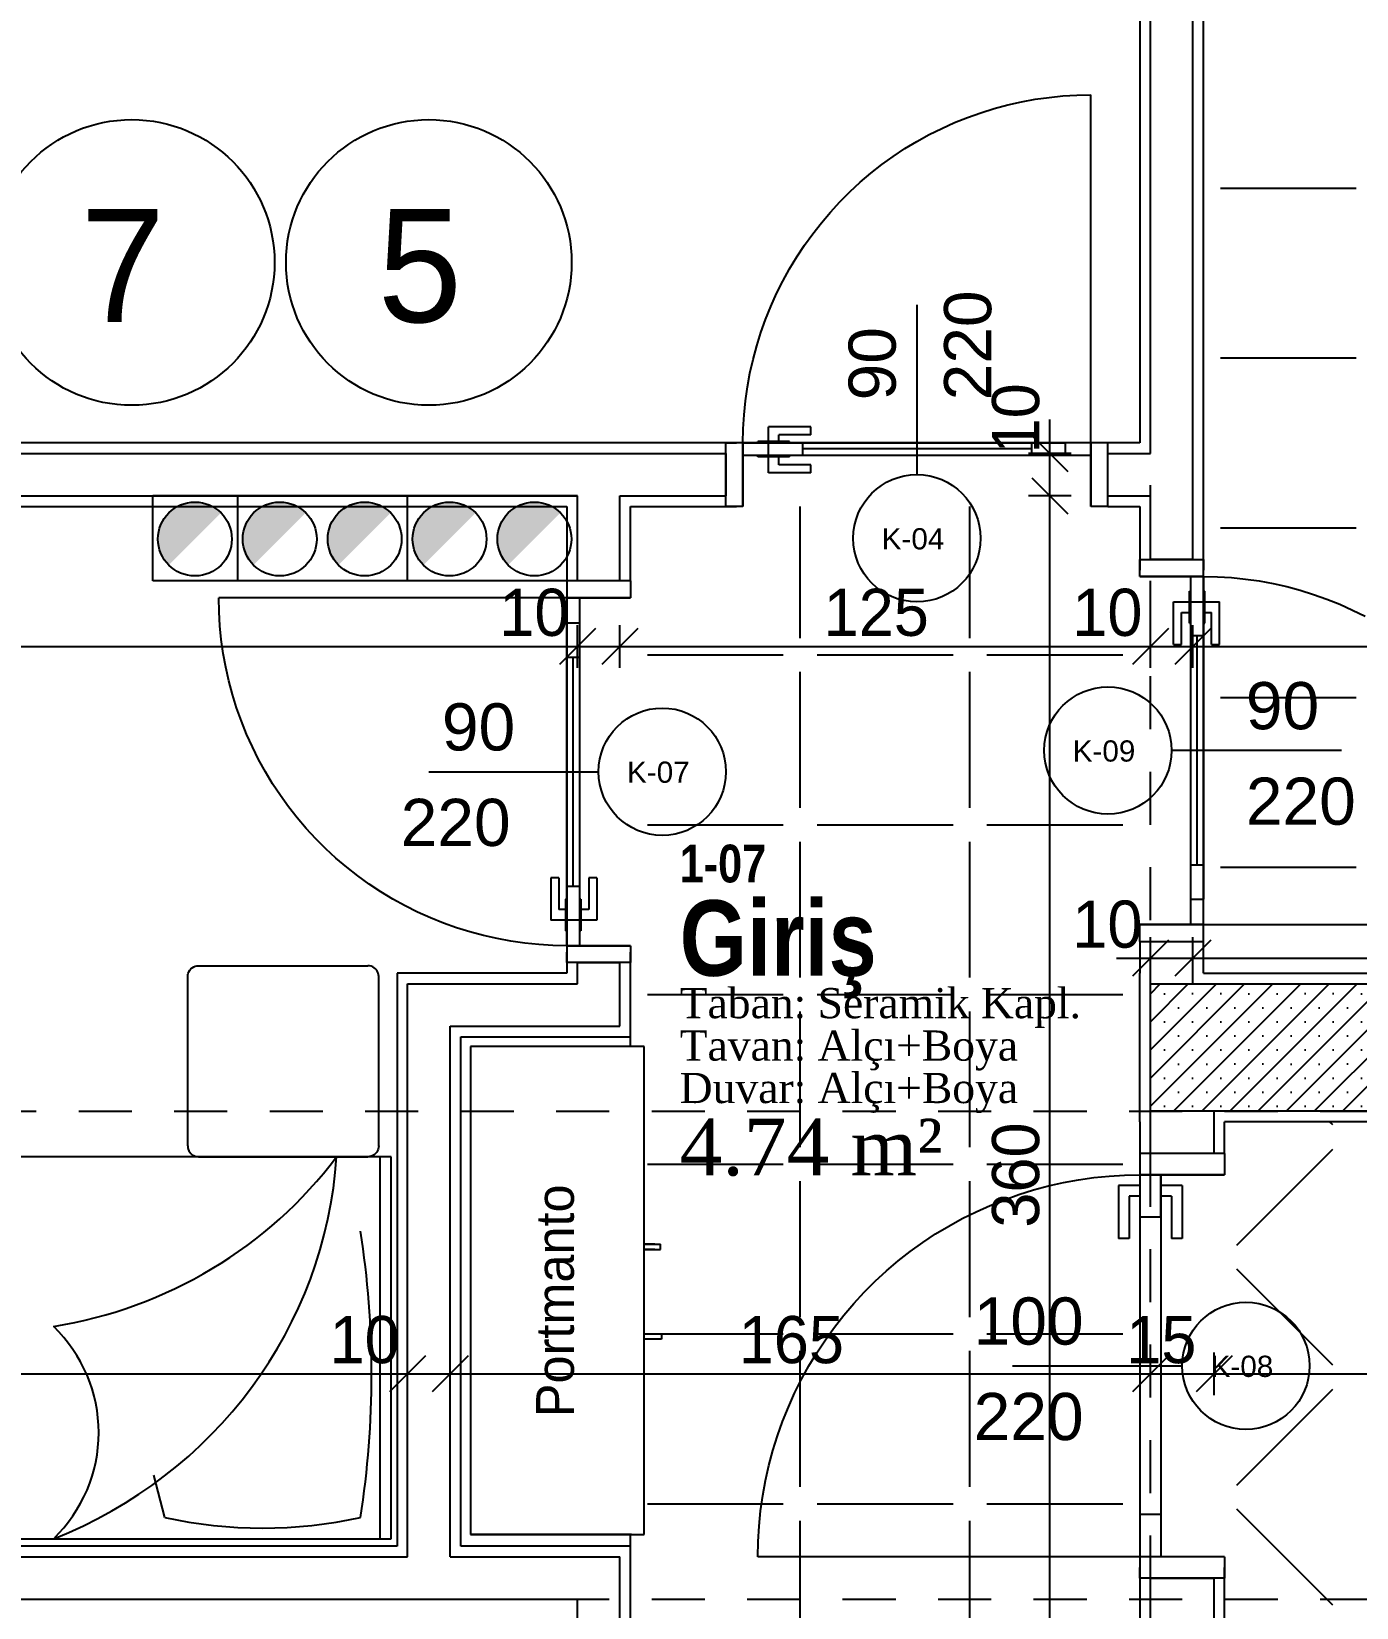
# Model space of a CAD drawing. Header units: metres. Extents: x -220 to 294, y -29 to 18.
# Drawn here: x -58.619 to -55.497, y 2.631 to 6.344 of the extents above; entities that cross this region are included whole.
import ezdxf

# ---------------------------------------------------------------- set-up
doc = ezdxf.new("R2010")
doc.units = ezdxf.units.M
doc.header["$MEASUREMENT"] = 0
doc.linetypes.add('HIDDEN2', pattern=[0.1875, 0.125, -0.0625])
for name, color, linetype in [('Aks', 7, 'Continuous'), ('Cember', 7, 'Continuous'), ('Duvar', 7, 'Continuous'), ('Kapi_Pencere', 7, 'Continuous'), ('Kolon', 7, 'Continuous'), ('Kutuphane', 7, 'Continuous'), ('Mahal', 7, 'Continuous'), ('Olculendirme', 7, 'Continuous'), ('Standart', 7, 'Continuous'), ('Tarama', 7, 'Continuous'), ('Yazi', 7, 'Continuous')]:
    doc.layers.add(name, color=color, linetype=linetype)
doc.styles.add('arial_1_18', font='arial.ttf', dxfattribs={"height": 0.2})
doc.styles.add('comic sans ms_1_18', font='comic.ttf', dxfattribs={"height": 0.2})
doc.styles.add('comic sans msbold_1_18', font='comicbd.ttf', dxfattribs={"height": 0.2})
doc.styles.add('swis721 cn btbold_1_18', font='swisscb.ttf', dxfattribs={"height": 0.2})
doc.styles.add('times new roman tur_1_18', font='times.ttf', dxfattribs={"height": 0.2})

msp = doc.modelspace()

# ---------------------------------------------------------------- hatches: boundary and pattern name
at = {"layer": 'Kolon', "linetype": 'Continuous', "lineweight": -3}
h = msp.add_hatch(dxfattribs=at)
h.set_pattern_fill('SACNCR', color=47, scale=0.5, style=0)
h.paths.add_polyline_path([(-55.983, 3.8), (-55.983, 4.1), (-55.383, 4.1), (-55.383, 3.8)])
at = {"layer": 'Standart', "linetype": 'Continuous', "lineweight": -3}
for points in [[(-58.1729, 5.2101), (-58.1794, 5.2161), (-58.1896, 5.2233), (-58.2004, 5.2283), (-58.2127, 5.2326), (-58.2259, 5.2349), (-58.2342, 5.2353), (-58.2409, 5.2351), (-58.251, 5.2336), (-58.2571, 5.2322), (-58.2631, 5.2304), (-58.2734, 5.226), (-58.2837, 5.2198), (-58.2933, 5.2122), (-58.2997, 5.2057), (-58.3051, 5.1988), (-58.309, 5.1925), (-58.3116, 5.1883), (-58.316, 5.178), (-58.3182, 5.1703), (-58.3196, 5.1645), (-58.3205, 5.1588), (-58.321, 5.153), (-58.3211, 5.1462), (-58.3206, 5.1375), (-58.319, 5.1289), (-58.316, 5.1185), (-58.3133, 5.1118), (-58.31, 5.1058), (-58.3068, 5.1006), (-58.3042, 5.0967), (-58.302, 5.0938), (-58.2991, 5.0905), (-58.296, 5.087)], [(-57.9729, 5.2101), (-57.9794, 5.2161), (-57.9896, 5.2233), (-58.0004, 5.2283), (-58.0127, 5.2326), (-58.0259, 5.2349), (-58.0342, 5.2353), (-58.0409, 5.2351), (-58.051, 5.2336), (-58.0571, 5.2322), (-58.0631, 5.2304), (-58.0734, 5.226), (-58.0837, 5.2198), (-58.0933, 5.2122), (-58.0997, 5.2057), (-58.1051, 5.1988), (-58.109, 5.1925), (-58.1116, 5.1883), (-58.116, 5.178), (-58.1182, 5.1703), (-58.1196, 5.1645), (-58.1205, 5.1588), (-58.121, 5.153), (-58.1211, 5.1462), (-58.1206, 5.1375), (-58.119, 5.1289), (-58.116, 5.1185), (-58.1133, 5.1118), (-58.11, 5.1058), (-58.1068, 5.1006), (-58.1042, 5.0967), (-58.102, 5.0938), (-58.0991, 5.0905), (-58.096, 5.087)], [(-57.7729, 5.2101), (-57.7794, 5.2161), (-57.7896, 5.2233), (-57.8004, 5.2283), (-57.8127, 5.2326), (-57.8259, 5.2349), (-57.8342, 5.2353), (-57.8409, 5.2351), (-57.851, 5.2336), (-57.8571, 5.2322), (-57.8631, 5.2304), (-57.8734, 5.226), (-57.8837, 5.2198), (-57.8933, 5.2122), (-57.8997, 5.2057), (-57.9051, 5.1988), (-57.909, 5.1925), (-57.9116, 5.1883), (-57.916, 5.178), (-57.9182, 5.1703), (-57.9196, 5.1645), (-57.9205, 5.1588), (-57.921, 5.153), (-57.9211, 5.1462), (-57.9206, 5.1375), (-57.919, 5.1289), (-57.916, 5.1185), (-57.9133, 5.1118), (-57.91, 5.1058), (-57.9068, 5.1006), (-57.9042, 5.0967), (-57.902, 5.0938), (-57.8991, 5.0905), (-57.896, 5.087)], [(-57.5729, 5.2101), (-57.5794, 5.2161), (-57.5896, 5.2233), (-57.6004, 5.2283), (-57.6127, 5.2326), (-57.6259, 5.2349), (-57.6342, 5.2353), (-57.6409, 5.2351), (-57.651, 5.2336), (-57.6571, 5.2322), (-57.6631, 5.2304), (-57.6734, 5.226), (-57.6837, 5.2198), (-57.6933, 5.2122), (-57.6997, 5.2057), (-57.7051, 5.1988), (-57.709, 5.1925), (-57.7116, 5.1883), (-57.716, 5.178), (-57.7182, 5.1703), (-57.7196, 5.1645), (-57.7205, 5.1588), (-57.721, 5.153), (-57.7211, 5.1462), (-57.7206, 5.1375), (-57.719, 5.1289), (-57.716, 5.1185), (-57.7133, 5.1118), (-57.71, 5.1058), (-57.7068, 5.1006), (-57.7042, 5.0967), (-57.702, 5.0938), (-57.6991, 5.0905), (-57.696, 5.087)], [(-57.3729, 5.2101), (-57.3794, 5.2161), (-57.3896, 5.2233), (-57.4004, 5.2283), (-57.4127, 5.2326), (-57.4259, 5.2349), (-57.4342, 5.2353), (-57.4409, 5.2351), (-57.451, 5.2336), (-57.4571, 5.2322), (-57.4631, 5.2304), (-57.4734, 5.226), (-57.4837, 5.2198), (-57.4933, 5.2122), (-57.4997, 5.2057), (-57.5051, 5.1988), (-57.509, 5.1925), (-57.5116, 5.1883), (-57.516, 5.178), (-57.5182, 5.1703), (-57.5196, 5.1645), (-57.5205, 5.1588), (-57.521, 5.153), (-57.5211, 5.1462), (-57.5206, 5.1375), (-57.519, 5.1289), (-57.516, 5.1185), (-57.5133, 5.1118), (-57.51, 5.1058), (-57.5068, 5.1006), (-57.5042, 5.0967), (-57.502, 5.0938), (-57.4991, 5.0905), (-57.496, 5.087)]]:
    msp.add_hatch(color=173, dxfattribs=at).paths.add_polyline_path(points)

# ---------------------------------------------------------------- linework, layer by layer
at = {"layer": 'Aks', "color": 248, "linetype": 'HIDDEN2', "lineweight": -3}
for points in [[(-55.983, -0.7), (-55.983, 9)], [(-61.883, 3.8), (-44.7342, 3.8)], [(-61.883, 2.65), (-44.7342, 2.65)]]:
    msp.add_lwpolyline(points, dxfattribs=at)
at = {"layer": 'Cember', "color": 237, "linetype": 'Continuous', "lineweight": -3}
for centre in [(-58.383, 5.8), (-57.683, 5.8)]:
    msp.add_circle(centre, 0.3365, dxfattribs=at)
at = {"layer": 'Duvar', "color": 187, "linetype": 'Continuous', "lineweight": -3}
for points in [[(-56.008, 7.6), (-56.008, 5.375)], [(-55.858, 5.25), (-55.858, 7.425)], [(-57.333, 5.375), (-61.708, 5.375)], [(-56.983, 5.375), (-57.333, 5.375)], [(-56.983, 5.375), (-56.958, 5.375)], [(-56.083, 5.375), (-56.108, 5.375)], [(-56.008, 5.375), (-56.083, 5.375)], [(-55.858, 5.1), (-55.858, 5.25)], [(-61.708, 5.225), (-57.358, 5.225)], [(-57.358, 5.225), (-57.358, 5.05)], [(-57.208, 5.05), (-57.208, 5.225)], [(-57.208, 5.225), (-56.983, 5.225)], [(-56.983, 5.225), (-56.958, 5.225)], [(-56.083, 5.225), (-56.108, 5.225)], [(-56.083, 5.225), (-56.008, 5.225)], [(-56.008, 5.225), (-56.008, 5.1)], [(-56.008, 5.1), (-56.008, 5.075)], [(-55.858, 5.1), (-55.858, 5.075)], [(-57.358, 5.05), (-57.358, 5.025)], [(-57.208, 5.05), (-57.208, 5.025)], [(-56.008, 4.2), (-56.008, 4.225)], [(-56.008, 4.2), (-56.008, 4.1251)], [(-55.858, 4.2), (-55.858, 4.225)], [(-55.858, 4.1251), (-55.858, 4.2)], [(-57.358, 4.15), (-57.358, 4.175)], [(-57.208, 4.15), (-57.208, 4.175)], [(-57.358, 4.125), (-57.758, 4.125)], [(-57.758, 4.125), (-57.758, 2.775)], [(-57.358, 4.15), (-57.358, 4.125)], [(-57.208, 3.975), (-57.208, 4.15)], [(-57.608, 3.975), (-57.208, 3.975)], [(-57.608, 2.775), (-57.608, 3.975)], [(-56.008, 3.7749), (-56.008, 3.7)], [(-55.808, 3.7), (-55.808, 3.7749)], [(-56.008, 3.7), (-56.008, 3.675)], [(-55.808, 3.7), (-55.808, 3.675)], [(-57.758, 2.775), (-59.7579, 2.775)], [(-57.208, 2.775), (-57.608, 2.775)], [(-57.208, 2.6), (-57.208, 2.775)], [(-56.008, 2.7), (-56.008, 2.725)], [(-55.808, 2.7), (-55.808, 2.725)], [(-56.008, 2.7), (-56.008, 1.675)], [(-55.808, 2.3), (-55.808, 2.7)]]:
    msp.add_lwpolyline(points, dxfattribs=at)
at = {"layer": 'Duvar', "color": 166, "linetype": 'Continuous', "lineweight": -3}
for points in [[(-55.983, 5.35), (-55.983, 7.6)], [(-55.883, 5.25), (-55.883, 7.45)], [(-61.733, 5.35), (-57.333, 5.35)], [(-57.333, 5.35), (-56.983, 5.35)], [(-56.983, 5.35), (-56.983, 5.25)], [(-56.083, 5.35), (-55.983, 5.35)], [(-56.083, 5.25), (-56.083, 5.35)], [(-61.733, 5.25), (-57.333, 5.25)], [(-57.333, 5.05), (-57.333, 5.25)], [(-57.233, 5.05), (-57.233, 5.25)], [(-57.233, 5.25), (-56.983, 5.25)], [(-56.083, 5.25), (-55.983, 5.25)], [(-55.983, 5.1), (-55.983, 5.25)], [(-55.883, 5.1), (-55.883, 5.25)], [(-55.883, 5.1), (-55.983, 5.1)], [(-57.233, 5.05), (-57.333, 5.05)], [(-55.983, 4.1), (-55.983, 4.2)], [(-55.983, 4.2), (-55.883, 4.2)], [(-55.883, 4.1), (-55.883, 4.2)], [(-57.333, 4.1), (-57.333, 4.15)], [(-57.333, 4.15), (-57.233, 4.15)], [(-57.233, 4), (-57.233, 4.15)], [(-57.733, 4.1), (-57.333, 4.1)], [(-57.733, 2.75), (-57.733, 4.1)], [(-57.633, 4), (-57.233, 4)], [(-57.633, 2.75), (-57.633, 4)], [(-55.983, 3.7), (-55.983, 3.8)], [(-55.833, 3.7), (-55.833, 3.8)], [(-55.833, 3.7), (-55.983, 3.7)], [(-59.783, 2.75), (-57.733, 2.75)], [(-57.633, 2.75), (-57.233, 2.75)], [(-57.233, 2.6), (-57.233, 2.75)], [(-55.983, 1.65), (-55.983, 2.7)], [(-55.983, 2.7), (-55.833, 2.7)], [(-55.833, 2.3), (-55.833, 2.7)], [(-59.783, 2.65), (-57.733, 2.65)], [(-57.733, 2.65), (-57.333, 2.65)], [(-57.333, 2.6), (-57.333, 2.65)]]:
    msp.add_lwpolyline(points, dxfattribs=at)
at = {"layer": 'Kapi_Pencere', "color": 98, "linetype": 'Continuous', "lineweight": -3}
for points in [[(-56.3511, 6.1626), (-56.3192, 6.1712)], [(-56.3192, 6.1712), (-56.287, 6.1784)], [(-56.287, 6.1784), (-56.2545, 6.1844)], [(-56.2545, 6.1844), (-56.2218, 6.189)], [(-56.2218, 6.189), (-56.189, 6.1923)], [(-56.189, 6.1923), (-56.156, 6.1943)], [(-56.156, 6.1943), (-56.123, 6.195)], [(-56.123, 5.375), (-56.123, 6.195)], [(-56.4745, 6.1158), (-56.4444, 6.1294)], [(-56.4444, 6.1294), (-56.4138, 6.1417)], [(-56.4138, 6.1417), (-56.3827, 6.1528)], [(-56.3827, 6.1528), (-56.3511, 6.1626)], [(-56.533, 6.0851), (-56.5041, 6.1011)], [(-56.5041, 6.1011), (-56.4745, 6.1158)], [(-56.5888, 6.0498), (-56.5613, 6.0681)], [(-56.5613, 6.0681), (-56.533, 6.0851)], [(-56.6416, 6.0102), (-56.6156, 6.0305)], [(-56.6156, 6.0305), (-56.5888, 6.0498)], [(-56.691, 5.9664), (-56.6668, 5.9888)], [(-56.6668, 5.9888), (-56.6416, 6.0102)], [(-56.7368, 5.9188), (-56.7144, 5.943)], [(-56.7144, 5.943), (-56.691, 5.9664)], [(-56.7582, 5.8936), (-56.7368, 5.9188)], [(-56.7978, 5.8408), (-56.7785, 5.8676)], [(-56.7785, 5.8676), (-56.7582, 5.8936)], [(-56.8161, 5.8133), (-56.7978, 5.8408)], [(-56.8331, 5.785), (-56.8161, 5.8133)], [(-56.8638, 5.7265), (-56.8491, 5.7561)], [(-56.8491, 5.7561), (-56.8331, 5.785)], [(-56.8774, 5.6964), (-56.8638, 5.7265)], [(-56.8897, 5.6658), (-56.8774, 5.6964)], [(-56.533, 5.7), (-56.533, 5.3)], [(-56.9008, 5.6347), (-56.8897, 5.6658)], [(-56.9106, 5.6031), (-56.9008, 5.6347)], [(-56.9264, 5.539), (-56.9192, 5.5712)], [(-56.9192, 5.5712), (-56.9106, 5.6031)], [(-56.9324, 5.5065), (-56.9264, 5.539)], [(-56.937, 5.4738), (-56.9324, 5.5065)], [(-56.9403, 5.441), (-56.937, 5.4738)], [(-56.9423, 5.408), (-56.9403, 5.441)], [(-56.943, 5.375), (-56.9423, 5.408)], [(-56.883, 5.3782), (-56.883, 5.4125)], [(-56.783, 5.4125), (-56.883, 5.4125)], [(-56.783, 5.3938), (-56.858, 5.3938)], [(-56.858, 5.3782), (-56.858, 5.3938)], [(-56.783, 5.3938), (-56.783, 5.4125)], [(-56.983, 5.225), (-56.983, 5.375)], [(-56.943, 5.375), (-56.983, 5.375)], [(-56.943, 5.345), (-56.943, 5.375)], [(-56.908, 5.375), (-56.943, 5.375)], [(-56.943, 5.375), (-56.943, 5.225)], [(-56.943, 5.375), (-56.883, 5.375)], [(-56.8893, 5.3782), (-56.908, 5.3782)], [(-56.908, 5.375), (-56.908, 5.3782)], [(-56.8893, 5.375), (-56.908, 5.375)], [(-56.883, 5.3782), (-56.8893, 5.3782)], [(-56.8893, 5.375), (-56.8893, 5.3782)], [(-56.883, 5.375), (-56.8893, 5.375)], [(-56.8768, 5.3782), (-56.883, 5.3782)], [(-56.883, 5.3782), (-56.883, 5.3782)], [(-56.8768, 5.375), (-56.883, 5.375)], [(-56.883, 5.375), (-56.883, 5.375)], [(-56.883, 5.345), (-56.883, 5.375)], [(-56.883, 5.375), (-56.183, 5.375)], [(-56.8642, 5.3782), (-56.8768, 5.3782)], [(-56.8642, 5.375), (-56.8768, 5.375)], [(-56.858, 5.3782), (-56.8642, 5.3782)], [(-56.858, 5.375), (-56.8642, 5.375)], [(-56.8517, 5.3782), (-56.858, 5.3782)], [(-56.858, 5.3782), (-56.858, 5.3782)], [(-56.8517, 5.375), (-56.858, 5.375)], [(-56.858, 5.375), (-56.858, 5.375)], [(-56.8517, 5.375), (-56.8517, 5.3782)], [(-56.833, 5.3782), (-56.8517, 5.3782)], [(-56.833, 5.375), (-56.8517, 5.375)], [(-56.833, 5.375), (-56.833, 5.3782)], [(-56.803, 5.375), (-56.833, 5.375)], [(-56.263, 5.375), (-56.803, 5.375)], [(-56.803, 5.375), (-56.803, 5.345)], [(-56.263, 5.3605), (-56.803, 5.3605)], [(-56.183, 5.375), (-56.263, 5.375)], [(-56.263, 5.375), (-56.263, 5.345)], [(-56.123, 5.375), (-56.183, 5.375)], [(-56.183, 5.345), (-56.183, 5.375)], [(-56.083, 5.375), (-56.123, 5.375)], [(-56.123, 5.345), (-56.123, 5.375)], [(-56.123, 5.375), (-56.123, 5.225)], [(-56.083, 5.225), (-56.083, 5.375)], [(-56.943, 5.225), (-56.943, 5.345)], [(-56.908, 5.345), (-56.943, 5.345)], [(-56.883, 5.345), (-56.943, 5.345)], [(-56.908, 5.3418), (-56.908, 5.345)], [(-56.8893, 5.345), (-56.908, 5.345)], [(-56.8893, 5.3418), (-56.908, 5.3418)], [(-56.8893, 5.3418), (-56.8893, 5.345)], [(-56.883, 5.345), (-56.8893, 5.345)], [(-56.883, 5.3418), (-56.8893, 5.3418)], [(-56.8768, 5.345), (-56.883, 5.345)], [(-56.883, 5.345), (-56.883, 5.345)], [(-56.883, 5.3043), (-56.883, 5.3418)], [(-56.8768, 5.3418), (-56.883, 5.3418)], [(-56.883, 5.3418), (-56.883, 5.3418)], [(-56.8642, 5.345), (-56.8768, 5.345)], [(-56.8642, 5.3418), (-56.8768, 5.3418)], [(-56.858, 5.345), (-56.8642, 5.345)], [(-56.858, 5.3418), (-56.8642, 5.3418)], [(-56.8517, 5.345), (-56.858, 5.345)], [(-56.858, 5.323), (-56.858, 5.3418)], [(-56.8517, 5.3418), (-56.858, 5.3418)], [(-56.858, 5.3418), (-56.858, 5.3418)], [(-56.783, 5.323), (-56.858, 5.323)], [(-56.8517, 5.3418), (-56.8517, 5.345)], [(-56.833, 5.345), (-56.8517, 5.345)], [(-56.833, 5.3418), (-56.8517, 5.3418)], [(-56.833, 5.3418), (-56.833, 5.345)], [(-56.803, 5.345), (-56.833, 5.345)], [(-56.263, 5.345), (-56.803, 5.345)], [(-56.783, 5.3043), (-56.783, 5.323)], [(-56.183, 5.345), (-56.263, 5.345)], [(-56.123, 5.345), (-56.183, 5.345)], [(-56.123, 5.225), (-56.123, 5.345)], [(-56.783, 5.3043), (-56.883, 5.3043)], [(-56.943, 5.225), (-56.983, 5.225)], [(-56.083, 5.225), (-56.123, 5.225)], [(-56.008, 5.1), (-55.858, 5.1)], [(-56.008, 5.06), (-56.008, 5.1)], [(-55.858, 5.06), (-55.858, 5.1)], [(-56.008, 5.06), (-55.888, 5.06)], [(-55.858, 5.06), (-56.008, 5.06)], [(-55.888, 5.06), (-55.858, 5.06)], [(-55.888, 5.025), (-55.888, 5.06)], [(-55.888, 5), (-55.888, 5.06)], [(-55.858, 5.025), (-55.858, 5.06)], [(-55.858, 5.06), (-55.858, 5)], [(-55.858, 5.06), (-55.825, 5.0593)], [(-55.825, 5.0593), (-55.792, 5.0573)], [(-55.792, 5.0573), (-55.7592, 5.054)], [(-55.7592, 5.054), (-55.7265, 5.0494)], [(-57.208, 5.05), (-57.358, 5.05)], [(-57.358, 5.05), (-57.358, 5.01)], [(-57.208, 5.05), (-57.208, 5.01)], [(-55.8912, 5.0063), (-55.8912, 5.025)], [(-55.8912, 5.025), (-55.888, 5.025)], [(-55.888, 5.0063), (-55.888, 5.025)], [(-55.858, 5.025), (-55.8547, 5.025)], [(-55.858, 5.0063), (-55.858, 5.025)], [(-55.8547, 5.0063), (-55.8547, 5.025)], [(-55.7265, 5.0494), (-55.694, 5.0434)], [(-55.694, 5.0434), (-55.6618, 5.0362)], [(-55.6618, 5.0362), (-55.6299, 5.0276)], [(-55.6299, 5.0276), (-55.5983, 5.0178)], [(-55.5983, 5.0178), (-55.5672, 5.0067)], [(-58.1773, 4.977), (-58.178, 5.01)], [(-57.358, 5.01), (-58.178, 5.01)], [(-58.1753, 4.944), (-58.1773, 4.977)], [(-57.328, 5.01), (-57.358, 5.01)], [(-57.358, 5.01), (-57.358, 4.95)], [(-57.358, 5.01), (-57.208, 5.01)], [(-57.208, 5.01), (-57.328, 5.01)], [(-57.328, 5.01), (-57.328, 4.95)], [(-55.9287, 5), (-55.8912, 5)], [(-55.9287, 4.9), (-55.9287, 5)], [(-55.8912, 5), (-55.8912, 5.0063)], [(-55.8912, 5.0063), (-55.888, 5.0063)], [(-55.8912, 4.9938), (-55.8912, 5)], [(-55.8912, 5), (-55.8912, 5)], [(-55.8912, 4.9812), (-55.8912, 4.9938)], [(-55.8912, 4.975), (-55.8912, 4.9812)], [(-55.888, 5), (-55.888, 5.0063)], [(-55.888, 4.9938), (-55.888, 5)], [(-55.888, 5), (-55.888, 5)], [(-55.888, 5), (-55.858, 5)], [(-55.888, 4.9812), (-55.888, 4.9938)], [(-55.888, 4.975), (-55.888, 4.9812)], [(-55.858, 5.0063), (-55.8547, 5.0063)], [(-55.858, 5), (-55.858, 5.0063)], [(-55.858, 4.9938), (-55.858, 5)], [(-55.858, 5), (-55.858, 5)], [(-55.858, 5), (-55.858, 4.3)], [(-55.858, 4.9812), (-55.858, 4.9938)], [(-55.858, 4.975), (-55.858, 4.9812)], [(-55.8547, 5), (-55.8547, 5.0063)], [(-55.8547, 4.9938), (-55.8547, 5)], [(-55.8547, 5), (-55.8547, 5)], [(-55.8547, 5), (-55.8205, 5)], [(-55.8547, 4.9812), (-55.8547, 4.9938)], [(-55.8547, 4.975), (-55.8547, 4.9812)], [(-55.8205, 4.9), (-55.8205, 5)], [(-55.5672, 5.0067), (-55.5366, 4.9944)], [(-55.5366, 4.9944), (-55.5065, 4.9808)], [(-55.5065, 4.9808), (-55.4769, 4.9661)], [(-58.172, 4.9112), (-58.1753, 4.944)], [(-57.358, 4.95), (-57.358, 4.87)], [(-57.328, 4.95), (-57.358, 4.95)], [(-57.358, 4.25), (-57.358, 4.95)], [(-57.328, 4.95), (-57.328, 4.87)], [(-55.91, 4.9), (-55.91, 4.975)], [(-55.91, 4.975), (-55.8912, 4.975)], [(-55.8912, 4.9687), (-55.8912, 4.975)], [(-55.8912, 4.975), (-55.8912, 4.975)], [(-55.8912, 4.9687), (-55.888, 4.9687)], [(-55.8912, 4.95), (-55.8912, 4.9687)], [(-55.8912, 4.95), (-55.888, 4.95)], [(-55.888, 4.9687), (-55.888, 4.975)], [(-55.888, 4.95), (-55.888, 4.9687)], [(-55.888, 4.92), (-55.888, 4.95)], [(-55.858, 4.9687), (-55.858, 4.975)], [(-55.858, 4.975), (-55.858, 4.975)], [(-55.858, 4.9687), (-55.8547, 4.9687)], [(-55.858, 4.95), (-55.858, 4.9687)], [(-55.858, 4.95), (-55.8547, 4.95)], [(-55.858, 4.92), (-55.858, 4.95)], [(-55.8547, 4.9687), (-55.8547, 4.975)], [(-55.8547, 4.975), (-55.8547, 4.975)], [(-55.8547, 4.975), (-55.8392, 4.975)], [(-55.8547, 4.95), (-55.8547, 4.9687)], [(-55.8392, 4.9), (-55.8392, 4.975)], [(-58.1674, 4.8785), (-58.172, 4.9112)], [(-55.888, 4.38), (-55.888, 4.92)], [(-55.858, 4.92), (-55.888, 4.92)], [(-55.8725, 4.38), (-55.8725, 4.92)], [(-55.858, 4.38), (-55.858, 4.92)], [(-58.1614, 4.846), (-58.1674, 4.8785)], [(-57.358, 4.87), (-57.358, 4.33)], [(-57.358, 4.87), (-57.328, 4.87)], [(-57.3435, 4.87), (-57.3435, 4.33)], [(-57.328, 4.87), (-57.328, 4.33)], [(-55.9287, 4.9), (-55.91, 4.9)], [(-55.8392, 4.9), (-55.8205, 4.9)], [(-58.1542, 4.8138), (-58.1614, 4.846)], [(-58.1456, 4.7819), (-58.1542, 4.8138)], [(-58.1358, 4.7503), (-58.1456, 4.7819)], [(-58.1247, 4.7192), (-58.1358, 4.7503)], [(-58.1124, 4.6886), (-58.1247, 4.7192)], [(-58.0988, 4.6585), (-58.1124, 4.6886)], [(-58.0841, 4.6289), (-58.0988, 4.6585)], [(-55.533, 4.65), (-55.933, 4.65)], [(-58.0681, 4.6), (-58.0841, 4.6289)], [(-58.0511, 4.5717), (-58.0681, 4.6)], [(-58.0328, 4.5442), (-58.0511, 4.5717)], [(-57.683, 4.6), (-57.283, 4.6)], [(-58.0135, 4.5174), (-58.0328, 4.5442)], [(-57.9932, 4.4914), (-58.0135, 4.5174)], [(-57.9718, 4.4662), (-57.9932, 4.4914)], [(-57.9494, 4.442), (-57.9718, 4.4662)], [(-57.926, 4.4186), (-57.9494, 4.442)], [(-57.9018, 4.3962), (-57.926, 4.4186)], [(-57.8766, 4.3748), (-57.9018, 4.3962)], [(-57.8506, 4.3545), (-57.8766, 4.3748)], [(-57.8238, 4.3352), (-57.8506, 4.3545)], [(-57.3955, 4.35), (-57.3955, 4.25)], [(-57.3767, 4.35), (-57.3955, 4.35)], [(-57.3767, 4.35), (-57.3767, 4.275)], [(-57.2872, 4.35), (-57.306, 4.35)], [(-57.306, 4.35), (-57.306, 4.275)], [(-57.2872, 4.35), (-57.2872, 4.25)], [(-55.858, 4.38), (-55.888, 4.38)], [(-55.888, 4.3), (-55.888, 4.38)], [(-55.858, 4.3), (-55.858, 4.38)], [(-57.7963, 4.3169), (-57.8238, 4.3352)], [(-57.768, 4.2999), (-57.7963, 4.3169)], [(-57.358, 4.33), (-57.358, 4.3)], [(-57.358, 4.33), (-57.328, 4.33)], [(-57.328, 4.33), (-57.328, 4.3)], [(-57.7391, 4.2839), (-57.768, 4.2999)], [(-57.7095, 4.2692), (-57.7391, 4.2839)], [(-57.3612, 4.275), (-57.3767, 4.275)], [(-57.3612, 4.3), (-57.3612, 4.2813)], [(-57.358, 4.3), (-57.3612, 4.3)], [(-57.3612, 4.2813), (-57.3612, 4.275)], [(-57.358, 4.2813), (-57.3612, 4.2813)], [(-57.3612, 4.275), (-57.3612, 4.275)], [(-57.3612, 4.275), (-57.3612, 4.2688)], [(-57.358, 4.3), (-57.358, 4.2813)], [(-57.358, 4.2813), (-57.358, 4.275)], [(-57.358, 4.275), (-57.358, 4.275)], [(-57.358, 4.275), (-57.358, 4.2688)], [(-57.3247, 4.3), (-57.328, 4.3)], [(-57.328, 4.3), (-57.328, 4.2813)], [(-57.328, 4.2813), (-57.328, 4.275)], [(-57.3247, 4.2813), (-57.328, 4.2813)], [(-57.328, 4.275), (-57.328, 4.2688)], [(-57.3247, 4.3), (-57.3247, 4.2813)], [(-57.3247, 4.2813), (-57.3247, 4.275)], [(-57.306, 4.275), (-57.3247, 4.275)], [(-57.3247, 4.275), (-57.3247, 4.2688)], [(-57.3247, 4.275), (-57.3247, 4.275)], [(-55.888, 4.24), (-55.888, 4.3)], [(-55.888, 4.3), (-55.858, 4.3)], [(-55.858, 4.24), (-55.858, 4.3)], [(-57.6794, 4.2556), (-57.7095, 4.2692)], [(-57.6488, 4.2433), (-57.6794, 4.2556)], [(-57.6177, 4.2322), (-57.6488, 4.2433)], [(-57.3612, 4.25), (-57.3955, 4.25)], [(-57.3612, 4.2688), (-57.3612, 4.2562)], [(-57.3612, 4.2562), (-57.3612, 4.25)], [(-57.3612, 4.25), (-57.3612, 4.25)], [(-57.3612, 4.25), (-57.3612, 4.2437)], [(-57.358, 4.2437), (-57.3612, 4.2437)], [(-57.3612, 4.2437), (-57.3612, 4.225)], [(-57.358, 4.2688), (-57.358, 4.2562)], [(-57.358, 4.2562), (-57.358, 4.25)], [(-57.358, 4.25), (-57.358, 4.25)], [(-57.358, 4.25), (-57.358, 4.2437)], [(-57.328, 4.25), (-57.358, 4.25)], [(-57.358, 4.19), (-57.358, 4.25)], [(-57.358, 4.2437), (-57.358, 4.225)], [(-57.328, 4.2688), (-57.328, 4.2562)], [(-57.328, 4.2562), (-57.328, 4.25)], [(-57.328, 4.25), (-57.328, 4.25)], [(-57.328, 4.25), (-57.328, 4.2437)], [(-57.328, 4.25), (-57.328, 4.19)], [(-57.3247, 4.2437), (-57.328, 4.2437)], [(-57.328, 4.2437), (-57.328, 4.225)], [(-57.3247, 4.2688), (-57.3247, 4.2562)], [(-57.3247, 4.2562), (-57.3247, 4.25)], [(-57.2872, 4.25), (-57.3247, 4.25)], [(-57.3247, 4.25), (-57.3247, 4.25)], [(-57.3247, 4.25), (-57.3247, 4.2437)], [(-57.3247, 4.2437), (-57.3247, 4.225)], [(-56.008, 4.24), (-55.888, 4.24)], [(-56.008, 4.2), (-56.008, 4.24)], [(-55.858, 4.24), (-56.008, 4.24)], [(-55.888, 4.24), (-55.858, 4.24)], [(-55.858, 4.2), (-55.858, 4.24)], [(-55.858, 4.24), (-55.038, 4.24)], [(-57.5861, 4.2224), (-57.6177, 4.2322)], [(-57.5542, 4.2138), (-57.5861, 4.2224)], [(-57.522, 4.2066), (-57.5542, 4.2138)], [(-57.4895, 4.2006), (-57.522, 4.2066)], [(-57.4568, 4.196), (-57.4895, 4.2006)], [(-57.358, 4.225), (-57.3612, 4.225)], [(-57.358, 4.225), (-57.358, 4.19)], [(-57.3247, 4.225), (-57.328, 4.225)], [(-57.328, 4.225), (-57.328, 4.19)], [(-56.008, 4.2), (-55.858, 4.2)], [(-57.424, 4.1927), (-57.4568, 4.196)], [(-57.391, 4.1907), (-57.424, 4.1927)], [(-57.358, 4.19), (-57.391, 4.1907)], [(-57.358, 4.19), (-57.358, 4.15)], [(-57.328, 4.19), (-57.358, 4.19)], [(-57.358, 4.19), (-57.208, 4.19)], [(-57.208, 4.19), (-57.328, 4.19)], [(-57.208, 4.19), (-57.208, 4.15)], [(-57.208, 4.15), (-57.358, 4.15)], [(-56.008, 3.7), (-56.008, 3.65)], [(-55.808, 3.7), (-56.008, 3.7)], [(-55.808, 3.7), (-55.808, 3.65)], [(-56.1524, 3.6383), (-56.1165, 3.6434)], [(-56.1165, 3.6434), (-56.0804, 3.6471)], [(-56.0804, 3.6471), (-56.0442, 3.6493)], [(-56.0442, 3.6493), (-56.008, 3.65)], [(-55.958, 3.65), (-56.008, 3.65)], [(-56.008, 3.65), (-56.008, 3.625)], [(-56.008, 3.65), (-55.808, 3.65)], [(-56.008, 3.65), (-56.008, 3.55)], [(-55.808, 3.65), (-55.958, 3.65)], [(-55.958, 3.65), (-55.958, 3.625)], [(-55.958, 3.55), (-55.958, 3.65)], [(-56.3271, 3.5915), (-56.293, 3.6037)], [(-56.293, 3.6037), (-56.2584, 3.6145)], [(-56.2584, 3.6145), (-56.2234, 3.6238)], [(-56.2234, 3.6238), (-56.188, 3.6318)], [(-56.188, 3.6318), (-56.1524, 3.6383)], [(-56.058, 3.625), (-56.058, 3.6)], [(-56.033, 3.625), (-56.058, 3.625)], [(-56.008, 3.625), (-56.033, 3.625)], [(-56.008, 3.625), (-56.008, 3.6)], [(-55.958, 3.625), (-55.958, 3.6)], [(-55.933, 3.625), (-55.958, 3.625)], [(-55.908, 3.625), (-55.933, 3.625)], [(-55.908, 3.625), (-55.908, 3.6)], [(-56.3938, 3.5631), (-56.3608, 3.578)], [(-56.3608, 3.578), (-56.3271, 3.5915)], [(-56.058, 3.6), (-56.058, 3.5)], [(-56.008, 3.6), (-56.033, 3.6)], [(-56.033, 3.6), (-56.033, 3.5)], [(-56.008, 3.6), (-56.008, 3.55)], [(-55.958, 3.6), (-55.958, 3.55)], [(-55.933, 3.6), (-55.958, 3.6)], [(-55.933, 3.6), (-55.933, 3.5)], [(-55.908, 3.6), (-55.908, 3.5)], [(-56.489, 3.5107), (-56.458, 3.5294)], [(-56.458, 3.5294), (-56.4262, 3.5469)], [(-56.4262, 3.5469), (-56.3938, 3.5631)], [(-56.008, 3.55), (-56.008, 2.85)], [(-55.958, 3.55), (-56.008, 3.55)], [(-55.958, 3.55), (-55.958, 2.85)], [(-56.5193, 3.4907), (-56.489, 3.5107)], [(-56.033, 3.5), (-56.058, 3.5)], [(-55.908, 3.5), (-55.933, 3.5)], [(-56.5772, 3.4471), (-56.5487, 3.4695)], [(-56.5487, 3.4695), (-56.5193, 3.4907)], [(-56.6314, 3.3991), (-56.6048, 3.4237)], [(-56.6048, 3.4237), (-56.5772, 3.4471)], [(-56.6571, 3.3735), (-56.6314, 3.3991)], [(-56.7051, 3.3192), (-56.6817, 3.3468)], [(-56.6817, 3.3468), (-56.6571, 3.3735)], [(-56.7275, 3.2907), (-56.7051, 3.3192)], [(-56.7487, 3.2613), (-56.7275, 3.2907)], [(-56.7874, 3.2), (-56.7687, 3.231)], [(-56.7687, 3.231), (-56.7487, 3.2613)], [(-56.8049, 3.1683), (-56.7874, 3.2)], [(-56.308, 3.2), (-55.908, 3.2)], [(-56.8211, 3.1358), (-56.8049, 3.1683)], [(-56.836, 3.1028), (-56.8211, 3.1358)], [(-56.8495, 3.0691), (-56.836, 3.1028)], [(-56.8617, 3.035), (-56.8495, 3.0691)], [(-56.8725, 3.0004), (-56.8617, 3.035)], [(-56.8818, 2.9654), (-56.8725, 3.0004)], [(-56.8898, 2.93), (-56.8818, 2.9654)], [(-56.8963, 2.8944), (-56.8898, 2.93)], [(-56.9014, 2.8585), (-56.8963, 2.8944)], [(-56.9073, 2.7862), (-56.9051, 2.8224)], [(-56.9051, 2.8224), (-56.9014, 2.8585)], [(-56.008, 2.85), (-56.008, 2.75)], [(-55.958, 2.85), (-56.008, 2.85)], [(-55.958, 2.85), (-55.958, 2.75)], [(-56.908, 2.75), (-56.9073, 2.7862)], [(-56.008, 2.75), (-56.908, 2.75)], [(-56.008, 2.75), (-56.008, 2.7)], [(-55.958, 2.75), (-56.008, 2.75)], [(-55.808, 2.75), (-56.008, 2.75)], [(-55.808, 2.75), (-55.958, 2.75)], [(-55.808, 2.75), (-55.808, 2.7)], [(-55.808, 2.7), (-56.008, 2.7)]]:
    msp.add_lwpolyline(points, dxfattribs=at)
for centre in [(-56.533, 5.15), (-56.083, 4.65), (-57.133, 4.6), (-55.758, 3.2)]:
    msp.add_circle(centre, 0.15, dxfattribs=at)
at = {"layer": 'Kolon', "color": 187, "linetype": 'Continuous', "lineweight": -3}
for points in [[(-56.0081, 3.7749), (-56.0081, 4.1251)], [(-56.0081, 4.1251), (-56.008, 4.1251)], [(-55.858, 4.1251), (-55.3579, 4.1251)], [(-56.008, 3.7749), (-56.0081, 3.7749)], [(-55.3579, 3.7749), (-55.808, 3.7749)]]:
    msp.add_lwpolyline(points, dxfattribs=at)
at = {"layer": 'Kolon', "color": 177, "linetype": 'Continuous', "lineweight": -3}
for points in [[(-55.983, 3.8), (-55.983, 4.1)], [(-55.983, 4.1), (-55.383, 4.1)], [(-55.383, 3.8), (-55.983, 3.8)]]:
    msp.add_lwpolyline(points, dxfattribs=at)
at = {"layer": 'Kutuphane', "color": 253, "linetype": 'Continuous', "lineweight": -3}
for points in [[(-58.2506, 4.1211), (-58.2497, 4.125)], [(-58.2497, 4.125), (-58.2482, 4.1287)], [(-58.2482, 4.1287), (-58.2461, 4.1321)], [(-58.2461, 4.1321), (-58.2435, 4.1352)], [(-58.2435, 4.1352), (-58.2404, 4.1378)], [(-58.2404, 4.1378), (-58.237, 4.1399)], [(-58.237, 4.1399), (-58.2333, 4.1414)], [(-58.2333, 4.1414), (-58.2294, 4.1423)], [(-58.2294, 4.1423), (-58.2254, 4.1426)], [(-58.2254, 4.1426), (-57.8265, 4.1426)], [(-57.8225, 4.1423), (-57.8265, 4.1426)], [(-57.8186, 4.1414), (-57.8225, 4.1423)], [(-57.8149, 4.1399), (-57.8186, 4.1414)], [(-57.8115, 4.1378), (-57.8149, 4.1399)], [(-57.8084, 4.1352), (-57.8115, 4.1378)], [(-57.8058, 4.1321), (-57.8084, 4.1352)], [(-57.8037, 4.1287), (-57.8058, 4.1321)], [(-57.8022, 4.125), (-57.8037, 4.1287)], [(-57.8013, 4.1211), (-57.8022, 4.125)], [(-58.251, 4.1171), (-58.2506, 4.1211)], [(-58.251, 3.7182), (-58.251, 4.1171)], [(-57.801, 4.1171), (-57.8013, 4.1211)], [(-57.801, 3.7182), (-57.801, 4.1171)], [(-57.176, 3.9525), (-57.5851, 3.9525)], [(-57.5851, 3.9525), (-57.5851, 2.8025)], [(-57.2054, 3.9525), (-57.5851, 3.9525)], [(-57.176, 2.8025), (-57.176, 3.9525)], [(-58.251, 3.7182), (-58.2506, 3.7142)], [(-58.2506, 3.7142), (-58.2497, 3.7103)], [(-57.8013, 3.7142), (-57.8022, 3.7103)], [(-57.801, 3.7182), (-57.8013, 3.7142)], [(-57.7977, 3.6926), (-59.7464, 3.6926)], [(-58.2497, 3.7103), (-58.2482, 3.7066)], [(-58.2482, 3.7066), (-58.2461, 3.7032)], [(-58.2461, 3.7032), (-58.2435, 3.7001)], [(-58.2435, 3.7001), (-58.2404, 3.6975)], [(-58.2404, 3.6975), (-58.237, 3.6954)], [(-58.237, 3.6954), (-58.2333, 3.6939)], [(-58.2333, 3.6939), (-58.2294, 3.693)], [(-58.2294, 3.693), (-58.2254, 3.6926)], [(-58.2254, 3.6926), (-57.8265, 3.6926)], [(-57.8225, 3.693), (-57.8265, 3.6926)], [(-57.8186, 3.6939), (-57.8225, 3.693)], [(-57.8149, 3.6954), (-57.8186, 3.6939)], [(-57.8115, 3.6975), (-57.8149, 3.6954)], [(-57.8084, 3.7001), (-57.8115, 3.6975)], [(-57.8058, 3.7032), (-57.8084, 3.7001)], [(-57.8037, 3.7066), (-57.8058, 3.7032)], [(-57.8022, 3.7103), (-57.8037, 3.7066)], [(-57.7977, 2.7926), (-57.7977, 3.6926)], [(-57.772, 3.6926), (-57.7977, 3.6926)], [(-57.772, 2.7926), (-57.772, 3.6926)], [(-57.1506, 3.4867), (-57.176, 3.4867)], [(-57.176, 3.4867), (-57.1373, 3.4867)], [(-57.1506, 3.4742), (-57.176, 3.4742)], [(-57.176, 3.4742), (-57.1373, 3.4742)], [(-57.1373, 3.4742), (-57.1373, 3.4867)], [(-57.176, 3.2756), (-57.1485, 3.2756)], [(-57.176, 3.2756), (-57.1351, 3.2756)], [(-57.1351, 3.2756), (-57.1351, 3.2631)], [(-57.1485, 3.2631), (-57.176, 3.2631)], [(-57.1351, 3.2631), (-57.176, 3.2631)], [(-58.3054, 2.8426), (-58.331, 2.9426)], [(-59.7464, 2.7926), (-57.7977, 2.7926)], [(-57.7977, 2.7926), (-57.772, 2.7926)], [(-57.5851, 2.8025), (-57.176, 2.8025)], [(-57.2054, 2.8025), (-57.5851, 2.8025)]]:
    msp.add_lwpolyline(points, dxfattribs=at)
for centre, major_axis, start_param, end_param in [((-58.7371, 4.2904), (-1.0374, 0), 1.735576, 2.509327), ((-58.9681, 3.7599), (-1.0701, 0), 1.955125, 3.07709), ((-60.1387, 3.1801), (-2.3208, 0), 2.991883, 3.291302), ((-58.8233, 3.0426), (-0.3626, 0), 2.356194, 3.926991), ((-58.0746, 3.8426), (-1.0513, 0), 1.349482, 1.792111)]:
    msp.add_ellipse(centre, major_axis=major_axis, ratio=0.975, start_param=start_param, end_param=end_param, dxfattribs=at)
at = {"layer": 'Olculendirme', "color": 47, "linetype": 'Continuous', "lineweight": -3}
for points in [[(-56.22, -0.78), (-56.22, 5.43)], [(-56.17, 5.35), (-56.27, 5.35)], [(-56.17, 5.25), (-56.27, 5.25)], [(-57.333, 4.845), (-57.333, 4.945)], [(-57.233, 4.845), (-57.233, 4.945)], [(-55.983, 4.845), (-55.983, 4.945)], [(-55.883, 4.845), (-55.883, 4.945)], [(-61.963, 4.895), (-44.6542, 4.895)], [(-55.983, 4.1103), (-55.983, 4.2103)], [(-55.883, 4.1103), (-55.883, 4.2103)], [(-56.063, 4.1603), (-50.553, 4.1603)], [(-57.733, 3.1312), (-57.733, 3.2312)], [(-57.633, 3.1312), (-57.633, 3.2312)], [(-55.983, 3.1312), (-55.983, 3.2312)], [(-55.833, 3.1312), (-55.833, 3.2312)], [(-61.963, 3.1812), (-44.6542, 3.1812)]]:
    msp.add_lwpolyline(points, dxfattribs=at)
at = {"layer": 'Olculendirme', "color": 59, "linetype": 'Continuous', "lineweight": -3}
for points in [[(-56.2624, 5.3924), (-56.1776, 5.3076)], [(-56.2624, 5.2924), (-56.1776, 5.2076)], [(-57.2906, 4.9374), (-57.3754, 4.8526)], [(-57.1906, 4.9374), (-57.2754, 4.8526)], [(-55.9406, 4.9374), (-56.0254, 4.8526)], [(-55.8406, 4.9374), (-55.9254, 4.8526)], [(-55.9406, 4.2027), (-56.0254, 4.1179)], [(-55.8406, 4.2027), (-55.9254, 4.1179)], [(-57.6906, 3.2236), (-57.7754, 3.1388)], [(-57.5906, 3.2236), (-57.6754, 3.1388)], [(-55.9406, 3.2236), (-56.0254, 3.1388)], [(-55.7906, 3.2236), (-55.8754, 3.1388)]]:
    msp.add_lwpolyline(points, dxfattribs=at)
at = {"layer": 'Standart', "color": 166, "linetype": 'Continuous', "lineweight": -3}
for points in [[(-58.333, 5.05), (-58.333, 5.25)], [(-58.133, 5.25), (-58.333, 5.25)], [(-58.133, 5.05), (-58.133, 5.25)], [(-57.733, 5.25), (-58.133, 5.25)], [(-58.133, 5.05), (-58.133, 5.25)], [(-57.733, 5.05), (-57.733, 5.25)], [(-57.733, 5.05), (-57.733, 5.25)], [(-57.333, 5.25), (-57.733, 5.25)], [(-57.333, 5.05), (-57.333, 5.25)], [(-58.133, 5.05), (-58.333, 5.05)], [(-57.733, 5.05), (-58.133, 5.05)], [(-57.333, 5.05), (-57.733, 5.05)]]:
    msp.add_lwpolyline(points, dxfattribs=at)
for centre in [(-58.2342, 5.1483), (-58.0342, 5.1483), (-57.8342, 5.1483), (-57.6342, 5.1483), (-57.4342, 5.1483)]:
    msp.add_circle(centre, 0.0871, dxfattribs=at)
at = {"layer": 'Tarama', "color": 133, "linetype": 'Continuous', "lineweight": -3}
for points in [[(-55.818, 5.975), (-55.498, 5.975)], [(-55.818, 5.575), (-55.498, 5.575)], [(-56.808, 4.915), (-56.808, 5.225)], [(-56.408, 4.915), (-56.408, 5.225)], [(-55.818, 5.175), (-55.498, 5.175)], [(-57.168, 4.875), (-56.848, 4.875)], [(-56.768, 4.875), (-56.448, 4.875)], [(-56.368, 4.875), (-56.048, 4.875)], [(-56.808, 4.515), (-56.808, 4.835)], [(-56.408, 4.515), (-56.408, 4.835)], [(-55.818, 4.775), (-55.498, 4.775)], [(-57.168, 4.475), (-56.848, 4.475)], [(-56.768, 4.475), (-56.448, 4.475)], [(-56.368, 4.475), (-56.048, 4.475)], [(-56.808, 4.115), (-56.808, 4.435)], [(-56.408, 4.115), (-56.408, 4.435)], [(-55.818, 4.375), (-55.498, 4.375)], [(-57.168, 4.075), (-56.848, 4.075)], [(-56.768, 4.075), (-56.448, 4.075)], [(-56.368, 4.075), (-56.048, 4.075)], [(-56.808, 3.715), (-56.808, 4.035)], [(-56.408, 3.715), (-56.408, 4.035)], [(-57.208, 3.9525), (-57.208, 3.975)], [(-55.5534, 3.7675), (-55.5609, 3.775)], [(-55.7797, 3.4847), (-55.5534, 3.7109)], [(-57.168, 3.675), (-56.848, 3.675)], [(-56.768, 3.675), (-56.448, 3.675)], [(-56.368, 3.675), (-56.048, 3.675)], [(-56.808, 3.315), (-56.808, 3.635)], [(-56.408, 3.315), (-56.408, 3.635)], [(-55.5534, 3.2018), (-55.7797, 3.4281)], [(-57.1351, 3.275), (-56.848, 3.275)], [(-56.768, 3.275), (-56.448, 3.275)], [(-56.368, 3.275), (-56.048, 3.275)], [(-56.808, 2.915), (-56.808, 3.235)], [(-56.408, 2.915), (-56.408, 3.235)], [(-55.7797, 2.919), (-55.5534, 3.1452)], [(-57.168, 2.875), (-56.848, 2.875)], [(-56.768, 2.875), (-56.448, 2.875)], [(-56.368, 2.875), (-56.048, 2.875)], [(-55.5534, 2.6361), (-55.7797, 2.8624)], [(-56.808, 2.515), (-56.808, 2.835)], [(-56.408, 2.515), (-56.408, 2.835)], [(-57.208, 2.775), (-57.208, 2.8025)]]:
    msp.add_lwpolyline(points, dxfattribs=at)

# ---------------------------------------------------------------- texts
at = {"layer": 'Kapi_Pencere', "color": 98, "linetype": 'Continuous', "lineweight": -3, "style": 'arial_1_18'}
for s, p in [('220', (-56.358, 5.475)), ('90', (-56.583, 5.475))]:
    msp.add_text(s, height=0.11111, rotation=90, dxfattribs=at).set_placement(p)
for s, height, p in [('K-04', 0.05, (-56.616, 5.1238)), ('90', 0.11111, (-55.758, 4.7)), ('90', 0.11111, (-57.6522, 4.65)), ('K-09', 0.05, (-56.166, 4.6238)), ('K-07', 0.05, (-57.216, 4.5738)), ('220', 0.11111, (-55.758, 4.475)), ('220', 0.11111, (-57.7493, 4.425)), ('100', 0.11111, (-56.3993, 3.25)), ('K-08', 0.05, (-55.841, 3.1738)), ('220', 0.11111, (-56.3993, 3.025))]:
    msp.add_text(s, height=height, dxfattribs=at).set_placement(p)
at = {"layer": 'Mahal', "color": 15, "linetype": 'Continuous', "lineweight": -3, "style": 'swis721 cn btbold_1_18'}
for s, height, p in [('1-07', 0.08889, (-57.092, 4.3391)), ('Giriş', 0.17778, (-57.092, 4.1191))]:
    msp.add_text(s, height=height, dxfattribs=at).set_placement(p)
at = {"layer": 'Mahal', "color": 58, "linetype": 'Continuous', "lineweight": -3, "style": 'times new roman tur_1_18'}
for s, p in [('Taban: Seramik Kapl.', (-57.092, 4.0191)), ('Tavan: Alçı+Boya', (-57.092, 3.9191)), ('Duvar: Alçı+Boya', (-57.092, 3.8191))]:
    msp.add_text(s, height=0.071111, dxfattribs=at).set_placement(p)
at = {"layer": 'Mahal', "color": 38, "linetype": 'Continuous', "lineweight": -3, "style": 'times new roman tur_1_18'}
msp.add_text('4.74 m²', height=0.13333, dxfattribs=at).set_placement((-57.092, 3.6491))
at = {"layer": 'Olculendirme', "color": 19, "linetype": 'Continuous', "lineweight": -3, "style": 'comic sans ms_1_18'}
for s, p in [('10', (-56.245, 5.35)), ('360', (-56.245, 3.5256))]:
    msp.add_text(s, height=0.11111, rotation=90, dxfattribs=at).set_placement(p)
for s, p in [('10', (-57.517, 4.92)), ('125', (-56.7529, 4.92)), ('10', (-56.167, 4.92)), ('10', (-56.167, 4.1853)), ('10', (-57.917, 3.2062)), ('165', (-56.9529, 3.2062)), ('15', (-56.0398, 3.2062))]:
    msp.add_text(s, height=0.11111, dxfattribs=at).set_placement(p)
at = {"layer": 'Yazi', "color": 216, "linetype": 'Continuous', "lineweight": -3, "style": 'comic sans msbold_1_18'}
for s, p in [('7', (-58.5033, 5.6593)), ('5', (-57.8033, 5.6593))]:
    msp.add_text(s, height=0.2667, dxfattribs=at).set_placement(p)
at = {"layer": 'Yazi', "color": 216, "linetype": 'Continuous', "lineweight": -3, "style": 'comic sans ms_1_18'}
msp.add_text('Portmanto', height=0.08889, rotation=90, dxfattribs=at).set_placement((-57.3413, 3.0791))

doc.saveas('drawing.dxf')
